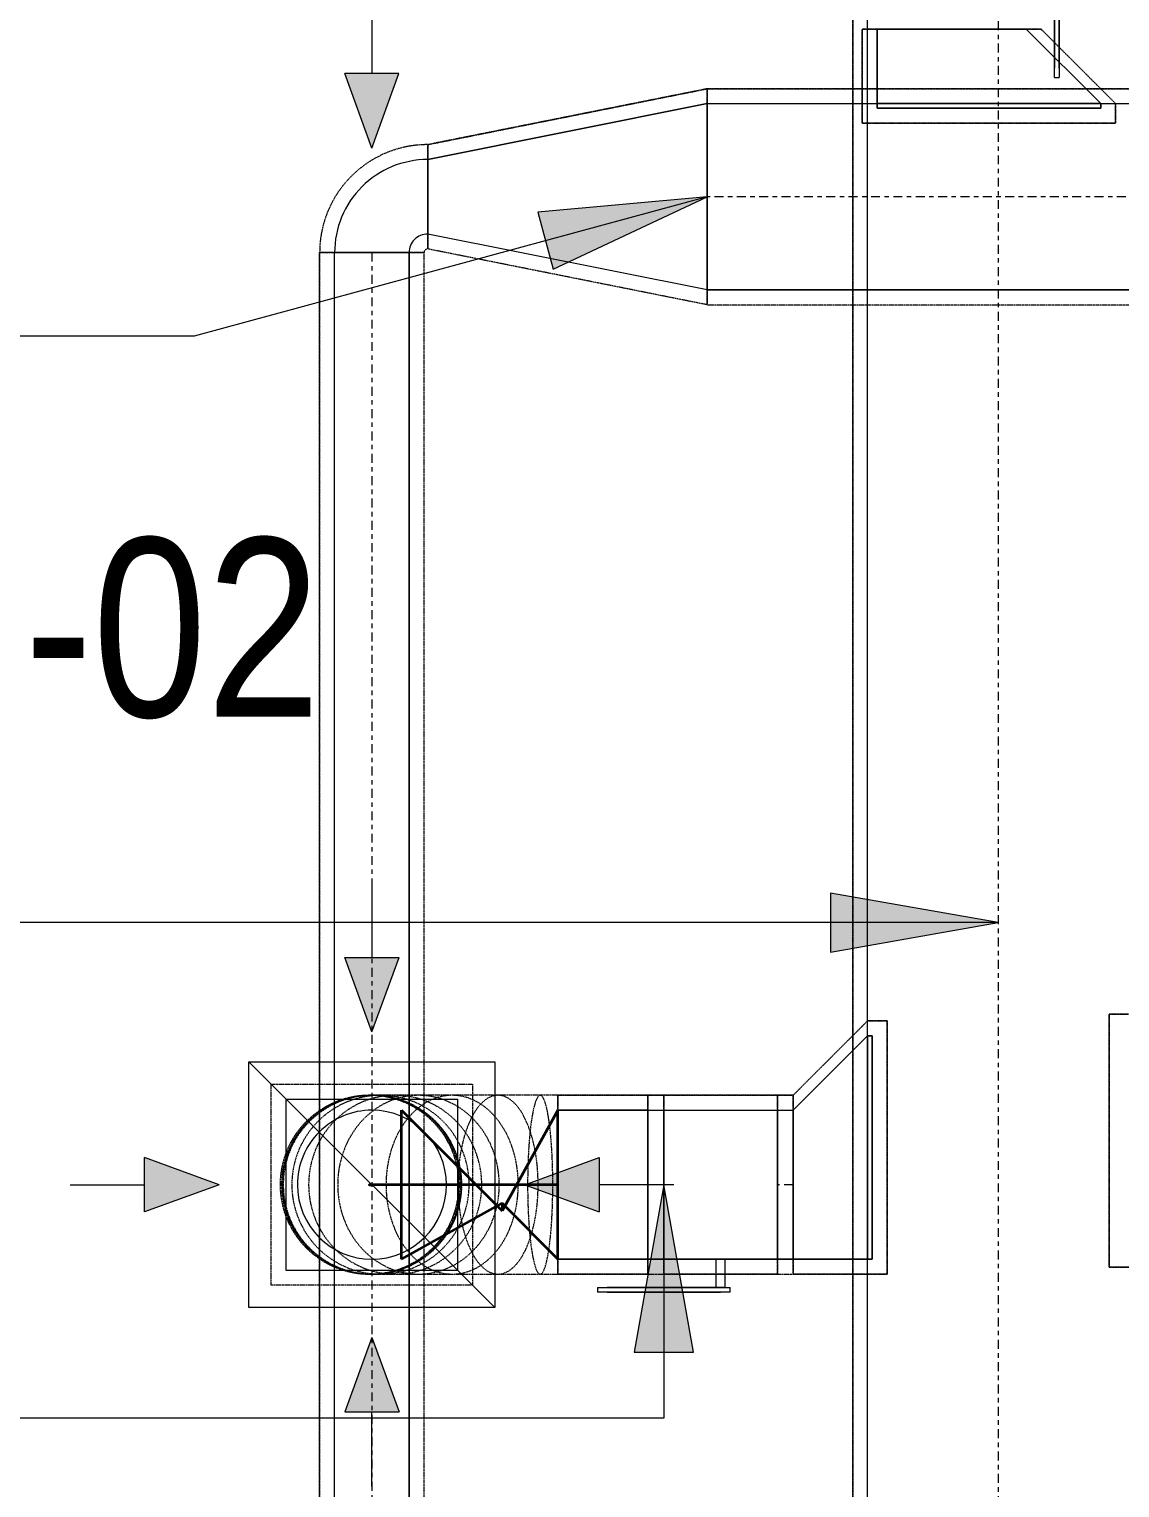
# Model space of a CAD drawing. Header units: inches. Extents: x -83664 to 20107, y -47222 to 19398.
# Drawn here: x -25757 to -24294, y -32641 to -30683 of the extents above; entities that cross this region are included whole.
import ezdxf

# ---------------------------------------------------------------- set-up
doc = ezdxf.new("R2010")
doc.units = ezdxf.units.IN
doc.header["$MEASUREMENT"] = 0
doc.linetypes.add('Center', pattern=[29.999999, 12, -6, 6, -6])
doc.linetypes.add('Hidden 0_50', pattern=[1.0584, 0.5292, -0.5292])
for name, color, linetype, lineweight in [('A-DETL-GENF', 7, 'Continuous', 9), ('G-ANNO-TEXT', 7, 'Continuous', 9), ('M-HVAC-CDFF', 7, 'Continuous', 9), ('M-HVAC-DUCT-CNTR', 7, 'Center', 9), ('M-HVAC-DUCT-IDEN', 7, 'Continuous', 18)]:
    doc.layers.add(name, color=color, linetype=linetype, lineweight=lineweight)
doc.layers.add('M-HVAC-DUCT', color=7, linetype='Continuous', lineweight=9, true_color=0xffe97f)
doc.layers.add('M-HVAC-DUCT-PATT', color=7, linetype='Continuous', lineweight=35, true_color=0x007f00)
doc.styles.add('Arial Narrow_21', font='ARIALN.TTF', dxfattribs={"height": 240})

# ---------------------------------------------------------------- blocks, each defined once
blk = doc.blocks.new('GCE-AT-Return Air Rectangular Diffuser - 230x230-7597546-FIRST FLOOR AC CONDITIONING LAYOUT - PART A')
at = {"layer": 'A-DETL-GENF', "true_color": 0xff00ff}
for points in [[(0, 205), (36.4, 305), (-36.4, 305)], [(-305, -36.4), (-205, 0), (-305, 36.4)], [(305, -36.4), (305, 36.4), (205, 0)], [(36.4, -305), (0, -205), (-36.4, -305)]]:
    blk.add_hatch(color=6, dxfattribs=at).paths.add_polyline_path(points)
at = {"layer": 'A-DETL-GENF', "color": 6, "true_color": 0xff00ff}
for p, q in [((0, 405), (0, 305)), ((0, 205), (-36.4, 305)), ((-36.4, 305), (36.4, 305)), ((0, 205), (36.4, 305)), ((-165, 165), (165, 165)), ((-165, -165), (-165, 165)), ((-165, 165), (165, -165)), ((165, 165), (165, -165)), ((-205, 0), (-305, 36.4)), ((-305, -36.4), (-305, 36.4)), ((205, 0), (305, 36.4)), ((305, 36.4), (305, -36.4)), ((405, 0), (305, 0)), ((-405, 0), (-305, 0)), ((-205, 0), (-305, -36.4)), ((205, 0), (305, -36.4)), ((165, -165), (-165, -165)), ((0, -205), (-36.4, -305)), ((0, -205), (36.4, -305)), ((-36.4, -305), (36.4, -305)), ((0, -405), (0, -305))]:
    blk.add_line(p, q, dxfattribs=at)
blk = doc.blocks.new('M_Rectangular Tap - Beveled - Standard-7399545-FIRST FLOOR AC CONDITIONING LAYOUT - PART A')
at = {"layer": 'M-HVAC-DUCT', "color": 6, "true_color": 0xff00ff}
for p, q in [((0, 200), (-6.096, 200)), ((-6.096, -100), (-6.096, 200)), ((-6.096, 200), (-6.096, -100)), ((-6.096, 200), (0, 200)), ((100, 100), (0, 200)), ((100, 100), (0, 200)), ((100, 100), (100, -100)), ((100, -100), (100, 100)), ((-6.096, -100), (100, -100)), ((100, -100), (-6.096, -100))]:
    blk.add_line(p, q, dxfattribs=at)
blk = doc.blocks.new('M_Rectangular to Round Transition - Angle - 45 Degree-7636242-FIRST FLOOR AC CONDITIONING LAYOUT - PART A')
at = {"layer": 'M-HVAC-DUCT', "color": 6, "true_color": 0xff00ff}
for p, q in [((0, 100), (120.7, 100)), ((120.7, 100), (0, 100)), ((0, 100), (0, -100)), ((0, -100), (0, 100)), ((120.7, 0), (120.7, 100)), ((120.7, 0), (120.7, 100)), ((120.7, -100), (120.7, 0)), ((120.7, -100), (120.7, 0)), ((0, -100), (120.7, -100)), ((120.7, -100), (0, -100))]:
    blk.add_line(p, q, dxfattribs=at)
blk = doc.blocks.new('M_Rectangular to Round Transition - Angle - 45 Degree-7626202-FIRST FLOOR AC CONDITIONING LAYOUT - PART A')
at = {"layer": 'M-HVAC-DUCT', "color": 6, "true_color": 0xff00ff}
for p, q in [((132975.6, 86453.8), (133205.6, 86453.8)), ((132975.6, 86223.8), (132975.6, 86453.8)), ((133205.6, 86453.8), (133205.6, 86223.8)), ((133205.6, 86223.8), (132975.6, 86223.8))]:
    blk.add_line(p, q, dxfattribs=at)
for start, end in [(90, 180), (0, 90), (180, 270), (270, 0)]:
    blk.add_arc((133090.6, 86338.8), 100, start, end, dxfattribs=at)
blk = doc.blocks.new('M_Rec Elbow - Radius - 0_75W-8295885-FIRST FLOOR AC CONDITIONING LAYOUT - PART A')
at = {"layer": 'M-HVAC-DUCT', "color": 30, "true_color": 0xff7f00}
for p, q in [((-50, 75), (50, 75)), ((50, 75), (-50, 75)), ((-75, 50), (-75, -50)), ((-75, -50), (-75, 50))]:
    blk.add_line(p, q, dxfattribs=at)
for radius in [25, 25, 125, 125]:
    blk.add_arc((-75, 75), radius, 270, 0, dxfattribs=at)
blk = doc.blocks.new('M_Rec Transition - Length - Standard-8295886-FIRST FLOOR AC CONDITIONING LAYOUT - PART A')
at = {"layer": 'M-HVAC-DUCT', "color": 30, "true_color": 0xff7f00}
for p, q in [((0, 125), (0, -125)), ((0, 125), (375, 50)), ((0, 125), (375, 50)), ((0, -125), (0, 125)), ((375, -50), (375, 50)), ((375, 50), (375, -50)), ((0, -125), (375, -50)), ((375, -50), (0, -125))]:
    blk.add_line(p, q, dxfattribs=at)
blk = doc.blocks.new('M_Rec Tap - Beveled - Standard-7691565-FIRST FLOOR AC CONDITIONING LAYOUT - PART A')
at = {"layer": 'M-HVAC-DUCT', "color": 30, "true_color": 0xff7f00}
for p, q in [((0, 200), (-6.096, 200)), ((-6.096, -100), (-6.096, 200)), ((-6.096, 200), (-6.096, -100)), ((-6.096, 200), (0, 200)), ((100, 100), (0, 200)), ((100, 100), (0, 200)), ((100, 100), (100, -100)), ((100, -100), (100, 100)), ((-6.096, -100), (100, -100)), ((100, -100), (-6.096, -100))]:
    blk.add_line(p, q, dxfattribs=at)
blk = doc.blocks.new('GCE-AT-Supply Air Rectangular Diffuser - 225x225-V55-FIRST FLOOR AC CONDITIONING LAYOUT - PART A')
at = {"layer": 'A-DETL-GENF', "true_color": 0xff7f00}
for points in [[(36.4, 312.5), (0, 412.5), (-36.4, 312.5)], [(-312.5, 36.4), (-412.5, 0), (-312.5, -36.4)], [(412.5, 0), (312.5, 36.4), (312.5, -36.4), (338.5, -26.9)], [(36.4, -312.5), (-36.4, -312.5), (0, -412.5)]]:
    blk.add_hatch(color=30, dxfattribs=at).paths.add_polyline_path(points)
at = {"layer": 'A-DETL-GENF', "color": 30, "true_color": 0xff7f00}
for p, q in [((0, 412.5), (-36.4, 312.5)), ((0, 412.5), (36.4, 312.5)), ((-36.4, 312.5), (36.4, 312.5)), ((0, 212.5), (0, 312.5)), ((-162.5, -162.5), (162.5, 162.5)), ((-162.5, 162.5), (162.5, -162.5)), ((-162.5, -162.5), (-162.5, 162.5)), ((-162.5, 162.5), (162.5, 162.5)), ((162.5, 162.5), (162.5, -162.5)), ((-412.5, 0), (-312.5, 36.4)), ((-312.5, -36.4), (-312.5, 36.4)), ((312.5, 36.4), (312.5, -36.4)), ((412.5, 0), (312.5, 36.4)), ((212.5, 0), (312.5, 0)), ((-412.5, 0), (-312.5, -36.4)), ((-212.5, 0), (-312.5, 0)), ((412.5, 0), (312.5, -36.4)), ((162.5, -162.5), (-162.5, -162.5)), ((0, -212.5), (0, -312.5)), ((36.4, -312.5), (-36.4, -312.5)), ((0, -412.5), (-36.4, -312.5)), ((0, -412.5), (36.4, -312.5))]:
    blk.add_line(p, q, dxfattribs=at)
blk = doc.blocks.new('TEMW-ME-DMP-Volume Control Damper - Standard-V112-FIRST FLOOR AC CONDITIONING LAYOUT - PART A')
at = {"layer": 'M-HVAC-DUCT', "color": 6, "true_color": 0xff00ff}
for p, q in [((-165.1, 138.1), (-165.1, 144.4)), ((-152.4, 144.4), (-165.1, 144.4)), ((-165.1, 138.1), (-152.4, 138.1)), ((0, 144.4), (-152.4, 144.4)), ((-152.4, 144.4), (0, 144.4)), ((0, 138.1), (-152.4, 138.1)), ((-152.4, 138.1), (0, 138.1)), ((-6.4, 100), (-6.4, 138.1)), ((6.3, 138.1), (-6.4, 138.1)), ((6.3, 138.1), (-6.4, 138.1)), ((12.7, 144.4), (0, 144.4)), ((0, 138.1), (12.7, 138.1)), ((6.3, 138.1), (6.3, 100)), ((12.7, 144.4), (12.7, 138.1)), ((-76.2, 100), (-76.2, -100)), ((-76.2, -100), (-76.2, 100)), ((76.2, 100), (-76.2, 100)), ((-76.2, 100), (76.2, 100)), ((-76.2, 100), (76.2, 100)), ((-6.4, 100), (6.3, 100)), ((-6.4, 100), (6.3, 100)), ((76.2, 100), (76.2, -100)), ((76.2, -100), (76.2, 100)), ((-76.2, -100), (76.2, -100)), ((-76.2, -100), (76.2, -100)), ((-76.2, -100), (76.2, -100))]:
    blk.add_line(p, q, dxfattribs=at)
blk = doc.blocks.new('TEMW-ME-DMP-Volume Control Damper - Standard-7544199-FIRST FLOOR AC CONDITIONING LAYOUT - PART A')
at = {"layer": 'M-HVAC-DUCT', "color": 30, "true_color": 0xff7f00}
for p, q in [((-165.1, 138.1), (-165.1, 144.4)), ((-152.4, 144.4), (-165.1, 144.4)), ((-165.1, 138.1), (-152.4, 138.1)), ((0, 144.4), (-152.4, 144.4)), ((-152.4, 144.4), (0, 144.4)), ((0, 138.1), (-152.4, 138.1)), ((-152.4, 138.1), (0, 138.1)), ((-6.3, 100), (-6.3, 138.1)), ((6.4, 138.1), (-6.3, 138.1)), ((6.4, 138.1), (-6.3, 138.1)), ((12.7, 144.4), (0, 144.4)), ((0, 138.1), (12.7, 138.1)), ((6.4, 138.1), (6.4, 100)), ((12.7, 144.4), (12.7, 138.1)), ((-76.2, 100), (-76.2, -100)), ((-76.2, -100), (-76.2, 100)), ((76.2, 100), (-76.2, 100)), ((-76.2, 100), (76.2, 100)), ((-76.2, 100), (76.2, 100)), ((-6.3, 100), (6.4, 100)), ((-6.3, 100), (6.4, 100)), ((76.2, 100), (76.2, -100)), ((76.2, -100), (76.2, 100)), ((-76.2, -100), (76.2, -100)), ((-76.2, -100), (76.2, -100)), ((-76.2, -100), (76.2, -100))]:
    blk.add_line(p, q, dxfattribs=at)
blk = doc.blocks.new('TEMW-SMBZ-HO-BM-HVAC-00002_rvt-1-FIRST FLOOR AC CONDITIONING LAYOUT - PART A')
at = {"layer": 'M-HVAC-DUCT', "color": 6, "linetype": 'Hidden 0_50', "true_color": 0xff00ff}
for p, q in [((126804.4, 67729.6), (126804.4, 65267.4)), ((126804.4, 65267.4), (126804.4, 67729.6)), ((127148.3, 66026.9), (127148.3, 66366.9)), ((127148.3, 66366.9), (127174.4, 66366.9)), ((127174.4, 66366.9), (127148.3, 66366.9)), ((127148.3, 66366.9), (127148.3, 66026.9)), ((126724.4, 66257.8), (126824.4, 66357.8)), ((126824.4, 66357.8), (126724.4, 66257.8)), ((126824.4, 66357.8), (126850.5, 66357.8)), ((126850.5, 66357.8), (126824.4, 66357.8)), ((126850.5, 66357.8), (126850.5, 66017.8)), ((126850.5, 66017.8), (126850.5, 66357.8)), ((126024.4, 66272.8), (126294.4, 66272.8)), ((126024.4, 66002.8), (126024.4, 66272.8)), ((126294.4, 66272.8), (126294.4, 66002.8)), ((126160.2, 66257.8), (126156.2, 66257.8)), ((126156.3, 66257.8), (126156.2, 66257.8)), ((126158.2, 66257.8), (126156.3, 66257.8)), ((126159.4, 66257.8), (126158.2, 66257.8)), ((126170.9, 66257.8), (126160.2, 66257.8)), ((126190.7, 66257.8), (126170.9, 66257.8)), ((126221.9, 66257.8), (126190.7, 66257.8)), ((126267, 66257.8), (126221.9, 66257.8)), ((126328.6, 66257.8), (126267, 66257.8)), ((126385.2, 66257.8), (126328.6, 66257.8)), ((126409, 66257.8), (126385.2, 66257.8)), ((126409, 66017.8), (126409, 66257.8)), ((126409, 66017.8), (126409, 66257.8)), ((126529.7, 66257.8), (126409, 66257.8)), ((126409, 66257.8), (126529.7, 66257.8)), ((126409, 66257.8), (126409, 66137.8)), ((126409, 66257.8), (126409, 66137.8)), ((126529.7, 66257.8), (126529.7, 66017.8)), ((126529.7, 66017.8), (126529.7, 66257.8)), ((126551, 66257.8), (126529.7, 66257.8)), ((126529.7, 66257.8), (126551, 66257.8)), ((126529.7, 66257.8), (126529.7, 66017.8)), ((126529.7, 66017.8), (126529.7, 66257.8)), ((126551, 66257.8), (126551, 66017.8)), ((126551, 66017.8), (126551, 66257.8)), ((126703.4, 66257.8), (126551, 66257.8)), ((126551, 66257.8), (126551, 66017.8)), ((126551, 66017.8), (126551, 66257.8)), ((126551, 66257.8), (126703.4, 66257.8)), ((126703.4, 66017.8), (126703.4, 66257.8)), ((126703.4, 66257.8), (126703.4, 66017.8)), ((126703.4, 66257.8), (126703.4, 66017.8)), ((126703.4, 66017.8), (126703.4, 66257.8)), ((126724.4, 66257.8), (126703.4, 66257.8)), ((126703.4, 66257.8), (126724.4, 66257.8)), ((126724.4, 66017.8), (126724.4, 66257.8)), ((126724.4, 66257.8), (126724.4, 66017.8)), ((126724.4, 66257.8), (126724.4, 66017.8)), ((126724.4, 66017.8), (126724.4, 66257.8)), ((126409, 66137.8), (126409, 66017.8)), ((126409, 66137.8), (126409, 66017.8)), ((126156.2, 66017.8), (126160.2, 66017.8)), ((126156.2, 66017.8), (126156.3, 66017.8)), ((126156.3, 66017.8), (126158.2, 66017.8)), ((126158.2, 66017.8), (126159.4, 66017.8)), ((126160.2, 66017.8), (126170.9, 66017.8)), ((126170.9, 66017.8), (126190.7, 66017.8)), ((126190.7, 66017.8), (126221.9, 66017.8)), ((126221.9, 66017.8), (126267, 66017.8)), ((126267, 66017.8), (126328.6, 66017.8)), ((126328.6, 66017.8), (126385.2, 66017.8)), ((126385.2, 66017.8), (126409, 66017.8)), ((126529.7, 66017.8), (126409, 66017.8)), ((126409, 66017.8), (126529.7, 66017.8)), ((126529.7, 66017.8), (126551, 66017.8)), ((126529.7, 66017.8), (126551, 66017.8)), ((126551, 66017.8), (126703.4, 66017.8)), ((126703.4, 66017.8), (126551, 66017.8)), ((126703.4, 66017.8), (126724.4, 66017.8)), ((126703.4, 66017.8), (126724.4, 66017.8)), ((126850.5, 66017.8), (126724.4, 66017.8)), ((126724.4, 66017.8), (126850.5, 66017.8)), ((127274.4, 66026.9), (127148.3, 66026.9)), ((127148.3, 66026.9), (127274.4, 66026.9)), ((126294.4, 66002.8), (126024.4, 66002.8))]:
    blk.add_line(p, q, dxfattribs=at)
at = {"layer": 'M-HVAC-DUCT', "color": 6, "true_color": 0xff00ff}
for p, q in [((126824.4, 65267.4), (126824.4, 67729.6)), ((126824.4, 65267.4), (126824.4, 67729.6)), ((126824.4, 66337.8), (126830.5, 66337.8)), ((126824.4, 66337.8), (126824.4, 66037.8)), ((126824.4, 66337.8), (126824.4, 66037.8)), ((126830.5, 66337.8), (126824.4, 66337.8)), ((126830.5, 66337.8), (126830.5, 66037.8)), ((126830.5, 66037.8), (126830.5, 66337.8)), ((126529.7, 66037.8), (126529.7, 66237.8)), ((126529.7, 66237.8), (126529.7, 66037.8)), ((126529.7, 66237.8), (126551, 66237.8)), ((126529.7, 66237.8), (126551, 66237.8)), ((126551, 66037.8), (126551, 66237.8)), ((126551, 66237.8), (126551, 66037.8)), ((126703.4, 66037.8), (126703.4, 66237.8)), ((126703.4, 66237.8), (126703.4, 66037.8)), ((126703.4, 66237.8), (126724.4, 66237.8)), ((126703.4, 66237.8), (126724.4, 66237.8)), ((126724.4, 66037.8), (126724.4, 66237.8)), ((126724.4, 66237.8), (126724.4, 66037.8)), ((126551, 66037.8), (126529.7, 66037.8)), ((126529.7, 66037.8), (126551, 66037.8)), ((126724.4, 66037.8), (126703.4, 66037.8)), ((126703.4, 66037.8), (126724.4, 66037.8)), ((126830.5, 66037.8), (126824.4, 66037.8)), ((126824.4, 66037.8), (126830.5, 66037.8))]:
    blk.add_line(p, q, dxfattribs=at)
at = {"layer": 'M-HVAC-DUCT', "color": 30, "linetype": 'Hidden 0_50', "true_color": 0xff7f00}
for p, q in [((126817.2, 67689), (127057.2, 67689)), ((126817.2, 67562.9), (126817.2, 67689)), ((126817.2, 67689), (126817.2, 67562.9)), ((127057.2, 67689), (126817.2, 67689)), ((127057.2, 67689), (127157.2, 67589)), ((127157.2, 67589), (127057.2, 67689)), ((126609.3, 67609), (126234.3, 67534)), ((126234.3, 67534), (126609.3, 67609)), ((126609.3, 67609), (126609.3, 67319)), ((126609.3, 67319), (126609.3, 67609)), ((131521, 67609), (126609.3, 67609)), ((126609.3, 67609), (131521, 67609)), ((126609.3, 67319), (126609.3, 67609)), ((126609.3, 67609), (126609.3, 67319)), ((127157.2, 67589), (127157.2, 67562.9)), ((127157.2, 67562.9), (127157.2, 67589)), ((127157.2, 67562.9), (126817.2, 67562.9)), ((126817.2, 67562.9), (127157.2, 67562.9)), ((126234.3, 67394), (126234.3, 67534)), ((126234.3, 67534), (126234.3, 67394)), ((126234.3, 67534), (126234.3, 67394)), ((126234.3, 67394), (126234.3, 67534)), ((126089.3, 67389), (126229.3, 67389)), ((126229.3, 67389), (126089.3, 67389)), ((126089.3, 67389), (126089.3, 65170.3)), ((126089.3, 65170.3), (126089.3, 67389)), ((126089.3, 67389), (126229.3, 67389)), ((126229.3, 67389), (126089.3, 67389)), ((126229.3, 65170.3), (126229.3, 67389)), ((126229.3, 65170.3), (126229.3, 67389)), ((126609.3, 67319), (126234.3, 67394)), ((126609.3, 67319), (126234.3, 67394)), ((126609.3, 67319), (131521, 67319)), ((126609.3, 67319), (131521, 67319))]:
    blk.add_line(p, q, dxfattribs=at)
at = {"layer": 'M-HVAC-DUCT', "color": 30, "true_color": 0xff7f00}
for p, q in [((126609.3, 67339), (126609.3, 67589)), ((126609.3, 67589), (126609.3, 67339)), ((126609.3, 67589), (131521, 67589)), ((126609.3, 67589), (131521, 67589)), ((126837.2, 67582.9), (126837.2, 67589)), ((127137.2, 67589), (126837.2, 67589)), ((127137.2, 67589), (126837.2, 67589)), ((126837.2, 67589), (126837.2, 67582.9)), ((127137.2, 67582.9), (126837.2, 67582.9)), ((126837.2, 67582.9), (127137.2, 67582.9)), ((127137.2, 67589), (127137.2, 67582.9)), ((127137.2, 67582.9), (127137.2, 67589)), ((126209.3, 67389), (126109.3, 67389)), ((126109.3, 67389), (126209.3, 67389)), ((126109.3, 65170.3), (126109.3, 67389)), ((126109.3, 65170.3), (126109.3, 67389)), ((126209.3, 67389), (126209.3, 65170.3)), ((126209.3, 65170.3), (126209.3, 67389)), ((131521, 67339), (126609.3, 67339)), ((126609.3, 67339), (131521, 67339))]:
    blk.add_line(p, q, dxfattribs=at)
at = {"layer": 'M-HVAC-DUCT', "color": 30, "linetype": 'Hidden 0_50', "true_color": 0xff7f00}
for radius in [145, 145, 5, 5]:
    blk.add_arc((126234.3, 67389), radius, 90, 180, dxfattribs=at)
at = {"layer": 'M-HVAC-DUCT', "color": 6, "linetype": 'Hidden 0_50', "true_color": 0xff00ff}
for start, end in [(90, 180), (0, 90), (180, 270), (270, 0)]:
    blk.add_arc((126159.4, 66137.8), 120, start, end, dxfattribs=at)
for start_param, end_param in [(0, 3.141593), (3.141593, 6.283185)]:
    blk.add_ellipse((126159.4, 66137.8), major_axis=(0, 120), ratio=0.999929, start_param=start_param, end_param=end_param, dxfattribs=at)
for points in [[(126156.2, 66257.8), (126145.7, 66257.8), (126124.8, 66255), (126095.5, 66242.9), (126070.4, 66223.6), (126051.1, 66198.5), (126039, 66169.2), (126034.8, 66137.8), (126039, 66106.4), (126051.1, 66077.1), (126070.4, 66051.9), (126095.5, 66032.7), (126124.8, 66020.5), (126145.7, 66017.8), (126156.2, 66017.8)], [(126156.3, 66257.8), (126145.8, 66257.8), (126124.9, 66255), (126095.6, 66242.9), (126070.5, 66223.6), (126051.2, 66198.5), (126039.1, 66169.2), (126034.9, 66137.8), (126039.1, 66106.4), (126051.2, 66077.1), (126070.5, 66051.9), (126095.6, 66032.7), (126124.9, 66020.5), (126145.8, 66017.8), (126156.3, 66017.8)], [(126158.2, 66257.8), (126147.7, 66257.8), (126126.8, 66255), (126097.5, 66242.9), (126072.4, 66223.6), (126053.1, 66198.5), (126041, 66169.2), (126036.8, 66137.8), (126041, 66106.4), (126053.1, 66077.1), (126072.4, 66051.9), (126097.5, 66032.7), (126126.8, 66020.5), (126147.7, 66017.8), (126158.2, 66017.8)], [(126160.2, 66257.8), (126149.8, 66257.8), (126128.9, 66255), (126099.7, 66242.9), (126074.6, 66223.6), (126055.3, 66198.5), (126043.2, 66169.2), (126039.1, 66137.8), (126043.2, 66106.4), (126055.3, 66077.1), (126074.6, 66051.9), (126099.7, 66032.7), (126128.9, 66020.5), (126149.8, 66017.8), (126160.2, 66017.8)], [(126170.9, 66257.8), (126160.5, 66257.8), (126139.8, 66255), (126110.8, 66242.9), (126085.9, 66223.6), (126066.8, 66198.5), (126054.7, 66169.2), (126050.6, 66137.8), (126054.7, 66106.4), (126066.8, 66077.1), (126085.9, 66051.9), (126110.8, 66032.7), (126139.8, 66020.5), (126160.5, 66017.8), (126170.9, 66017.8)], [(126190.7, 66257.8), (126180.5, 66257.8), (126160.2, 66255), (126131.9, 66242.9), (126107.6, 66223.6), (126088.9, 66198.5), (126077.2, 66169.2), (126073.2, 66137.8), (126077.2, 66106.4), (126088.9, 66077.1), (126107.6, 66051.9), (126131.9, 66032.7), (126160.2, 66020.5), (126180.5, 66017.8), (126190.7, 66017.8)], [(126221.9, 66257.8), (126212.4, 66257.8), (126193.5, 66255), (126167.1, 66242.9), (126144.3, 66223.6), (126126.9, 66198.5), (126116, 66169.2), (126112.2, 66137.8), (126116, 66106.4), (126126.9, 66077.1), (126144.3, 66051.9), (126167.1, 66032.7), (126193.5, 66020.5), (126212.4, 66017.8), (126221.9, 66017.8)], [(126156.2, 66017.8), (126166.7, 66017.8), (126187.6, 66020.5), (126216.9, 66032.7), (126242, 66051.9), (126261.3, 66077.1), (126273.4, 66106.4), (126277.6, 66137.8), (126273.4, 66169.2), (126261.3, 66198.5), (126242, 66223.6), (126216.9, 66242.9), (126187.6, 66255), (126166.7, 66257.8), (126156.2, 66257.8)], [(126156.3, 66017.8), (126166.8, 66017.8), (126187.7, 66020.5), (126217, 66032.7), (126242.1, 66051.9), (126261.4, 66077.1), (126273.6, 66106.4), (126277.7, 66137.8), (126273.6, 66169.2), (126261.4, 66198.5), (126242.1, 66223.6), (126217, 66242.9), (126187.7, 66255), (126166.8, 66257.8), (126156.3, 66257.8)], [(126158.2, 66017.8), (126168.7, 66017.8), (126189.6, 66020.5), (126218.9, 66032.7), (126244, 66051.9), (126263.3, 66077.1), (126275.4, 66106.4), (126279.6, 66137.8), (126275.4, 66169.2), (126263.3, 66198.5), (126244, 66223.6), (126218.9, 66242.9), (126189.6, 66255), (126168.7, 66257.8), (126158.2, 66257.8)], [(126160.2, 66017.8), (126170.7, 66017.8), (126191.6, 66020.5), (126220.8, 66032.7), (126245.9, 66051.9), (126265.2, 66077.1), (126277.3, 66106.4), (126281.4, 66137.8), (126277.3, 66169.2), (126265.2, 66198.5), (126245.9, 66223.6), (126220.8, 66242.9), (126191.6, 66255), (126170.7, 66257.8), (126160.2, 66257.8)], [(126170.9, 66017.8), (126181.3, 66017.8), (126202.1, 66020.5), (126231.1, 66032.7), (126256, 66051.9), (126275.1, 66077.1), (126287.1, 66106.4), (126291.2, 66137.8), (126287.1, 66169.2), (126275.1, 66198.5), (126256, 66223.6), (126231.1, 66242.9), (126202.1, 66255), (126181.3, 66257.8), (126170.9, 66257.8)], [(126267, 66257.8), (126259.3, 66257.8), (126243.8, 66255), (126222.2, 66242.9), (126203.6, 66223.6), (126189.3, 66198.5), (126180.4, 66169.2), (126177.3, 66137.8), (126180.4, 66106.4), (126189.3, 66077.1), (126203.6, 66051.9), (126222.2, 66032.7), (126243.8, 66020.5), (126259.3, 66017.8), (126267, 66017.8)], [(126190.7, 66017.8), (126200.8, 66017.8), (126221.1, 66020.5), (126249.4, 66032.7), (126273.7, 66051.9), (126292.4, 66077.1), (126304.1, 66106.4), (126308.1, 66137.8), (126304.1, 66169.2), (126292.4, 66198.5), (126273.7, 66223.6), (126249.4, 66242.9), (126221.1, 66255), (126200.8, 66257.8), (126190.7, 66257.8)], [(126221.9, 66017.8), (126231.4, 66017.8), (126250.3, 66020.5), (126276.7, 66032.7), (126299.4, 66051.9), (126316.8, 66077.1), (126327.8, 66106.4), (126331.5, 66137.8), (126327.8, 66169.2), (126316.8, 66198.5), (126299.4, 66223.6), (126276.7, 66242.9), (126250.3, 66255), (126231.4, 66257.8), (126221.9, 66257.8)], [(126267, 66017.8), (126274.8, 66017.8), (126290.3, 66020.5), (126311.9, 66032.7), (126330.5, 66051.9), (126344.8, 66077.1), (126353.7, 66106.4), (126356.8, 66137.8), (126353.7, 66169.2), (126344.8, 66198.5), (126330.5, 66223.6), (126311.9, 66242.9), (126290.3, 66255), (126274.8, 66257.8), (126267, 66257.8)], [(126328.6, 66257.8), (126323.9, 66257.8), (126314.5, 66255), (126301.4, 66242.9), (126290.1, 66223.6), (126281.5, 66198.5), (126276, 66169.2), (126274.2, 66137.8), (126276, 66106.4), (126281.5, 66077.1), (126290.1, 66051.9), (126301.4, 66032.7), (126314.5, 66020.5), (126323.9, 66017.8), (126328.6, 66017.8)], [(126328.6, 66017.8), (126333.3, 66017.8), (126342.7, 66020.5), (126355.8, 66032.7), (126367.1, 66051.9), (126375.7, 66077.1), (126381.2, 66106.4), (126383, 66137.8), (126381.2, 66169.2), (126375.7, 66198.5), (126367.1, 66223.6), (126355.8, 66242.9), (126342.7, 66255), (126333.3, 66257.8), (126328.6, 66257.8)], [(126385.2, 66257.8), (126383.7, 66257.8), (126380.8, 66255), (126376.7, 66242.9), (126373.1, 66223.6), (126370.4, 66198.5), (126368.7, 66169.2), (126368.1, 66137.8), (126368.7, 66106.4), (126370.4, 66077.1), (126373.1, 66051.9), (126376.7, 66032.7), (126380.8, 66020.5), (126383.7, 66017.8), (126385.2, 66017.8)], [(126385.2, 66017.8), (126386.7, 66017.8), (126389.6, 66020.5), (126393.7, 66032.7), (126397.3, 66051.9), (126400, 66077.1), (126401.7, 66106.4), (126402.3, 66137.8), (126401.7, 66169.2), (126400, 66198.5), (126397.3, 66223.6), (126393.7, 66242.9), (126389.6, 66255), (126386.7, 66257.8), (126385.2, 66257.8)]]:
    blk.add_open_spline(points, degree=3, dxfattribs=at)
at = {"layer": 'M-HVAC-DUCT-CNTR', "color": 6, "true_color": 0xff00ff}
for p, q in [((126999.4, 67729.6), (126999.4, 65267.4)), ((126551, 66137.8), (126529.7, 66137.8)), ((126724.4, 66137.8), (126703.4, 66137.8))]:
    blk.add_line(p, q, dxfattribs=at)
at = {"layer": 'M-HVAC-DUCT-CNTR', "color": 30, "true_color": 0xff7f00}
for p, q in [((131521, 67464), (126609.3, 67464)), ((126159.3, 67389), (126159.3, 65170.3))]:
    blk.add_line(p, q, dxfattribs=at)
at = {"layer": 'M-HVAC-DUCT-CNTR', "color": 6, "linetype": 'Continuous', "lineweight": 35, "true_color": 0xff00ff}
blk.add_open_spline([(126409, 66137.8), (126107, 66137.8), (126159.4, 66137.8), (126159.4, 66137.8)], degree=3, dxfattribs=at)
at = {"layer": 'M-HVAC-DUCT-PATT', "color": 6, "true_color": 0xff00ff}
for p, q in [((126198.9, 66037.8), (126198.9, 66237.8)), ((126198.9, 66237.8), (126334, 66102.8)), ((126409, 66237.8), (126334, 66102.8)), ((126409, 66037.8), (126409, 66237.8)), ((126409, 66037.8), (126409, 66237.8)), ((126198.9, 66037.8), (126334, 66112.8)), ((126409, 66037.8), (126334, 66112.8)), ((126334, 66112.8), (126334, 66102.8))]:
    blk.add_line(p, q, dxfattribs=at)
at = {"layer": 'M-HVAC-CDFF', "color": 6, "linetype": 'Hidden 0_50', "lineweight": 9, "true_color": 0xff00ff}
for name, p in [('GCE-AT-Supply Air Rectangular Diffuser - 225x225-V55-FIRST FLOOR AC CONDITIONING LAYOUT - PART A', (126159.3, 67941.8)), ('GCE-AT-Return Air Rectangular Diffuser - 230x230-7597546-FIRST FLOOR AC CONDITIONING LAYOUT - PART A', (126159.4, 66137.8))]:
    blk.add_blockref(name, p, dxfattribs=at)
at = {"layer": 'M-HVAC-DUCT', "color": 6, "linetype": 'Hidden 0_50', "lineweight": 9, "true_color": 0xff00ff, "extrusion": (0, 0, -1)}
for name, p, rotation in [('TEMW-ME-DMP-Volume Control Damper - Standard-7544199-FIRST FLOOR AC CONDITIONING LAYOUT - PART A', (-126937.2, 67789), 90), ('M_Rec Tap - Beveled - Standard-7691565-FIRST FLOOR AC CONDITIONING LAYOUT - PART A', (-126937.2, 67589), 90), ('TEMW-ME-DMP-Volume Control Damper - Standard-V112-FIRST FLOOR AC CONDITIONING LAYOUT - PART A', (-126627.2, 66137.8), 180)]:
    blk.add_blockref(name, p, dxfattribs=dict(at, rotation=rotation))
at = {"layer": 'M-HVAC-DUCT', "color": 6, "linetype": 'Hidden 0_50', "lineweight": 9, "true_color": 0xff00ff, "rotation": 180}
for name, p in [('M_Rec Transition - Length - Standard-8295886-FIRST FLOOR AC CONDITIONING LAYOUT - PART A', (126609.3, 67464)), ('M_Rec Elbow - Radius - 0_75W-8295885-FIRST FLOOR AC CONDITIONING LAYOUT - PART A', (126159.3, 67464)), ('M_Rectangular to Round Transition - Angle - 45 Degree-7626202-FIRST FLOOR AC CONDITIONING LAYOUT - PART A', (259250, 152476.6)), ('M_Rectangular to Round Transition - Angle - 45 Degree-7636242-FIRST FLOOR AC CONDITIONING LAYOUT - PART A', (126529.7, 66137.8))]:
    blk.add_blockref(name, p, dxfattribs=at)
at = {"layer": 'M-HVAC-DUCT', "color": 6, "linetype": 'Hidden 0_50', "lineweight": 9, "true_color": 0xff00ff, "extrusion": (0, 0, -1)}
blk.add_blockref('M_Rectangular Tap - Beveled - Standard-7399545-FIRST FLOOR AC CONDITIONING LAYOUT - PART A', (-126824.4, 66137.8), dxfattribs=at)
blk = doc.blocks.new('TEMW-SMBZ-HO-BM-HVAC-00002_rvt-2-FIRST FLOOR AC CONDITIONING LAYOUT - PART A')
at = {"layer": 'M-HVAC-DUCT', "color": 6, "linetype": 'Hidden 0_50', "true_color": 0xff00ff}
for p, q in [((126804.4, 67729.6), (126804.4, 65267.4)), ((126804.4, 65267.4), (126804.4, 67729.6)), ((127148.3, 66026.9), (127148.3, 66366.9)), ((127148.3, 66366.9), (127174.4, 66366.9)), ((127174.4, 66366.9), (127148.3, 66366.9)), ((127148.3, 66366.9), (127148.3, 66026.9)), ((126724.4, 66257.8), (126824.4, 66357.8)), ((126824.4, 66357.8), (126724.4, 66257.8)), ((126824.4, 66357.8), (126850.5, 66357.8)), ((126850.5, 66357.8), (126824.4, 66357.8)), ((126850.5, 66357.8), (126850.5, 66017.8)), ((126850.5, 66017.8), (126850.5, 66357.8)), ((126024.4, 66272.8), (126294.4, 66272.8)), ((126024.4, 66002.8), (126024.4, 66272.8)), ((126294.4, 66272.8), (126294.4, 66002.8)), ((126160.2, 66257.8), (126156.2, 66257.8)), ((126156.3, 66257.8), (126156.2, 66257.8)), ((126158.2, 66257.8), (126156.3, 66257.8)), ((126159.4, 66257.8), (126158.2, 66257.8)), ((126170.9, 66257.8), (126160.2, 66257.8)), ((126190.7, 66257.8), (126170.9, 66257.8)), ((126221.9, 66257.8), (126190.7, 66257.8)), ((126267, 66257.8), (126221.9, 66257.8)), ((126328.6, 66257.8), (126267, 66257.8)), ((126385.2, 66257.8), (126328.6, 66257.8)), ((126409, 66257.8), (126385.2, 66257.8)), ((126409, 66017.8), (126409, 66257.8)), ((126409, 66017.8), (126409, 66257.8)), ((126529.7, 66257.8), (126409, 66257.8)), ((126409, 66257.8), (126529.7, 66257.8)), ((126409, 66257.8), (126409, 66137.8)), ((126409, 66257.8), (126409, 66137.8)), ((126529.7, 66257.8), (126529.7, 66017.8)), ((126529.7, 66017.8), (126529.7, 66257.8)), ((126551, 66257.8), (126529.7, 66257.8)), ((126529.7, 66257.8), (126551, 66257.8)), ((126529.7, 66257.8), (126529.7, 66017.8)), ((126529.7, 66017.8), (126529.7, 66257.8)), ((126551, 66257.8), (126551, 66017.8)), ((126551, 66017.8), (126551, 66257.8)), ((126703.4, 66257.8), (126551, 66257.8)), ((126551, 66257.8), (126551, 66017.8)), ((126551, 66017.8), (126551, 66257.8)), ((126551, 66257.8), (126703.4, 66257.8)), ((126703.4, 66017.8), (126703.4, 66257.8)), ((126703.4, 66257.8), (126703.4, 66017.8)), ((126703.4, 66257.8), (126703.4, 66017.8)), ((126703.4, 66017.8), (126703.4, 66257.8)), ((126724.4, 66257.8), (126703.4, 66257.8)), ((126703.4, 66257.8), (126724.4, 66257.8)), ((126724.4, 66017.8), (126724.4, 66257.8)), ((126724.4, 66257.8), (126724.4, 66017.8)), ((126724.4, 66257.8), (126724.4, 66017.8)), ((126724.4, 66017.8), (126724.4, 66257.8)), ((126409, 66137.8), (126409, 66017.8)), ((126409, 66137.8), (126409, 66017.8)), ((126156.2, 66017.8), (126160.2, 66017.8)), ((126156.2, 66017.8), (126156.3, 66017.8)), ((126156.3, 66017.8), (126158.2, 66017.8)), ((126158.2, 66017.8), (126159.4, 66017.8)), ((126160.2, 66017.8), (126170.9, 66017.8)), ((126170.9, 66017.8), (126190.7, 66017.8)), ((126190.7, 66017.8), (126221.9, 66017.8)), ((126221.9, 66017.8), (126267, 66017.8)), ((126267, 66017.8), (126328.6, 66017.8)), ((126328.6, 66017.8), (126385.2, 66017.8)), ((126385.2, 66017.8), (126409, 66017.8)), ((126529.7, 66017.8), (126409, 66017.8)), ((126409, 66017.8), (126529.7, 66017.8)), ((126529.7, 66017.8), (126551, 66017.8)), ((126529.7, 66017.8), (126551, 66017.8)), ((126551, 66017.8), (126703.4, 66017.8)), ((126703.4, 66017.8), (126551, 66017.8)), ((126703.4, 66017.8), (126724.4, 66017.8)), ((126703.4, 66017.8), (126724.4, 66017.8)), ((126850.5, 66017.8), (126724.4, 66017.8)), ((126724.4, 66017.8), (126850.5, 66017.8)), ((127274.4, 66026.9), (127148.3, 66026.9)), ((127148.3, 66026.9), (127274.4, 66026.9)), ((126294.4, 66002.8), (126024.4, 66002.8))]:
    blk.add_line(p, q, dxfattribs=at)
at = {"layer": 'M-HVAC-DUCT', "color": 6, "true_color": 0xff00ff}
for p, q in [((126824.4, 65267.4), (126824.4, 67729.6)), ((126824.4, 65267.4), (126824.4, 67729.6)), ((126824.4, 66337.8), (126830.5, 66337.8)), ((126824.4, 66337.8), (126824.4, 66037.8)), ((126824.4, 66337.8), (126824.4, 66037.8)), ((126830.5, 66337.8), (126824.4, 66337.8)), ((126830.5, 66337.8), (126830.5, 66037.8)), ((126830.5, 66037.8), (126830.5, 66337.8)), ((126529.7, 66037.8), (126529.7, 66237.8)), ((126529.7, 66237.8), (126529.7, 66037.8)), ((126529.7, 66237.8), (126551, 66237.8)), ((126529.7, 66237.8), (126551, 66237.8)), ((126551, 66037.8), (126551, 66237.8)), ((126551, 66237.8), (126551, 66037.8)), ((126703.4, 66037.8), (126703.4, 66237.8)), ((126703.4, 66237.8), (126703.4, 66037.8)), ((126703.4, 66237.8), (126724.4, 66237.8)), ((126703.4, 66237.8), (126724.4, 66237.8)), ((126724.4, 66037.8), (126724.4, 66237.8)), ((126724.4, 66237.8), (126724.4, 66037.8)), ((126551, 66037.8), (126529.7, 66037.8)), ((126529.7, 66037.8), (126551, 66037.8)), ((126724.4, 66037.8), (126703.4, 66037.8)), ((126703.4, 66037.8), (126724.4, 66037.8)), ((126830.5, 66037.8), (126824.4, 66037.8)), ((126824.4, 66037.8), (126830.5, 66037.8))]:
    blk.add_line(p, q, dxfattribs=at)
at = {"layer": 'M-HVAC-DUCT', "color": 30, "linetype": 'Hidden 0_50', "true_color": 0xff7f00}
for p, q in [((126817.2, 67689), (127057.2, 67689)), ((126817.2, 67562.9), (126817.2, 67689)), ((126817.2, 67689), (126817.2, 67562.9)), ((127057.2, 67689), (126817.2, 67689)), ((127057.2, 67689), (127157.2, 67589)), ((127157.2, 67589), (127057.2, 67689)), ((126609.3, 67609), (126234.3, 67534)), ((126234.3, 67534), (126609.3, 67609)), ((126609.3, 67609), (126609.3, 67319)), ((126609.3, 67319), (126609.3, 67609)), ((131521, 67609), (126609.3, 67609)), ((126609.3, 67609), (131521, 67609)), ((126609.3, 67319), (126609.3, 67609)), ((126609.3, 67609), (126609.3, 67319)), ((127157.2, 67589), (127157.2, 67562.9)), ((127157.2, 67562.9), (127157.2, 67589)), ((127157.2, 67562.9), (126817.2, 67562.9)), ((126817.2, 67562.9), (127157.2, 67562.9)), ((126234.3, 67394), (126234.3, 67534)), ((126234.3, 67534), (126234.3, 67394)), ((126234.3, 67534), (126234.3, 67394)), ((126234.3, 67394), (126234.3, 67534)), ((126089.3, 67389), (126229.3, 67389)), ((126229.3, 67389), (126089.3, 67389)), ((126089.3, 67389), (126089.3, 65170.3)), ((126089.3, 65170.3), (126089.3, 67389)), ((126089.3, 67389), (126229.3, 67389)), ((126229.3, 67389), (126089.3, 67389)), ((126229.3, 65170.3), (126229.3, 67389)), ((126229.3, 65170.3), (126229.3, 67389)), ((126609.3, 67319), (126234.3, 67394)), ((126609.3, 67319), (126234.3, 67394)), ((126609.3, 67319), (131521, 67319)), ((126609.3, 67319), (131521, 67319))]:
    blk.add_line(p, q, dxfattribs=at)
at = {"layer": 'M-HVAC-DUCT', "color": 30, "true_color": 0xff7f00}
for p, q in [((126609.3, 67339), (126609.3, 67589)), ((126609.3, 67589), (126609.3, 67339)), ((126609.3, 67589), (131521, 67589)), ((126609.3, 67589), (131521, 67589)), ((126837.2, 67582.9), (126837.2, 67589)), ((127137.2, 67589), (126837.2, 67589)), ((127137.2, 67589), (126837.2, 67589)), ((126837.2, 67589), (126837.2, 67582.9)), ((127137.2, 67582.9), (126837.2, 67582.9)), ((126837.2, 67582.9), (127137.2, 67582.9)), ((127137.2, 67589), (127137.2, 67582.9)), ((127137.2, 67582.9), (127137.2, 67589)), ((126209.3, 67389), (126109.3, 67389)), ((126109.3, 67389), (126209.3, 67389)), ((126109.3, 65170.3), (126109.3, 67389)), ((126109.3, 65170.3), (126109.3, 67389)), ((126209.3, 67389), (126209.3, 65170.3)), ((126209.3, 65170.3), (126209.3, 67389)), ((131521, 67339), (126609.3, 67339)), ((126609.3, 67339), (131521, 67339))]:
    blk.add_line(p, q, dxfattribs=at)
at = {"layer": 'M-HVAC-DUCT', "color": 30, "linetype": 'Hidden 0_50', "true_color": 0xff7f00}
for radius in [145, 145, 5, 5]:
    blk.add_arc((126234.3, 67389), radius, 90, 180, dxfattribs=at)
at = {"layer": 'M-HVAC-DUCT', "color": 6, "linetype": 'Hidden 0_50', "true_color": 0xff00ff}
for start, end in [(90, 180), (0, 90), (180, 270), (270, 0)]:
    blk.add_arc((126159.4, 66137.8), 120, start, end, dxfattribs=at)
for start_param, end_param in [(0, 3.141593), (3.141593, 6.283185)]:
    blk.add_ellipse((126159.4, 66137.8), major_axis=(0, 120), ratio=0.999929, start_param=start_param, end_param=end_param, dxfattribs=at)
for points in [[(126156.2, 66257.8), (126145.7, 66257.8), (126124.8, 66255), (126095.5, 66242.9), (126070.4, 66223.6), (126051.1, 66198.5), (126039, 66169.2), (126034.8, 66137.8), (126039, 66106.4), (126051.1, 66077.1), (126070.4, 66051.9), (126095.5, 66032.7), (126124.8, 66020.5), (126145.7, 66017.8), (126156.2, 66017.8)], [(126156.3, 66257.8), (126145.8, 66257.8), (126124.9, 66255), (126095.6, 66242.9), (126070.5, 66223.6), (126051.2, 66198.5), (126039.1, 66169.2), (126034.9, 66137.8), (126039.1, 66106.4), (126051.2, 66077.1), (126070.5, 66051.9), (126095.6, 66032.7), (126124.9, 66020.5), (126145.8, 66017.8), (126156.3, 66017.8)], [(126158.2, 66257.8), (126147.7, 66257.8), (126126.8, 66255), (126097.5, 66242.9), (126072.4, 66223.6), (126053.1, 66198.5), (126041, 66169.2), (126036.8, 66137.8), (126041, 66106.4), (126053.1, 66077.1), (126072.4, 66051.9), (126097.5, 66032.7), (126126.8, 66020.5), (126147.7, 66017.8), (126158.2, 66017.8)], [(126160.2, 66257.8), (126149.8, 66257.8), (126128.9, 66255), (126099.7, 66242.9), (126074.6, 66223.6), (126055.3, 66198.5), (126043.2, 66169.2), (126039.1, 66137.8), (126043.2, 66106.4), (126055.3, 66077.1), (126074.6, 66051.9), (126099.7, 66032.7), (126128.9, 66020.5), (126149.8, 66017.8), (126160.2, 66017.8)], [(126170.9, 66257.8), (126160.5, 66257.8), (126139.8, 66255), (126110.8, 66242.9), (126085.9, 66223.6), (126066.8, 66198.5), (126054.7, 66169.2), (126050.6, 66137.8), (126054.7, 66106.4), (126066.8, 66077.1), (126085.9, 66051.9), (126110.8, 66032.7), (126139.8, 66020.5), (126160.5, 66017.8), (126170.9, 66017.8)], [(126190.7, 66257.8), (126180.5, 66257.8), (126160.2, 66255), (126131.9, 66242.9), (126107.6, 66223.6), (126088.9, 66198.5), (126077.2, 66169.2), (126073.2, 66137.8), (126077.2, 66106.4), (126088.9, 66077.1), (126107.6, 66051.9), (126131.9, 66032.7), (126160.2, 66020.5), (126180.5, 66017.8), (126190.7, 66017.8)], [(126221.9, 66257.8), (126212.4, 66257.8), (126193.5, 66255), (126167.1, 66242.9), (126144.3, 66223.6), (126126.9, 66198.5), (126116, 66169.2), (126112.2, 66137.8), (126116, 66106.4), (126126.9, 66077.1), (126144.3, 66051.9), (126167.1, 66032.7), (126193.5, 66020.5), (126212.4, 66017.8), (126221.9, 66017.8)], [(126156.2, 66017.8), (126166.7, 66017.8), (126187.6, 66020.5), (126216.9, 66032.7), (126242, 66051.9), (126261.3, 66077.1), (126273.4, 66106.4), (126277.6, 66137.8), (126273.4, 66169.2), (126261.3, 66198.5), (126242, 66223.6), (126216.9, 66242.9), (126187.6, 66255), (126166.7, 66257.8), (126156.2, 66257.8)], [(126156.3, 66017.8), (126166.8, 66017.8), (126187.7, 66020.5), (126217, 66032.7), (126242.1, 66051.9), (126261.4, 66077.1), (126273.6, 66106.4), (126277.7, 66137.8), (126273.6, 66169.2), (126261.4, 66198.5), (126242.1, 66223.6), (126217, 66242.9), (126187.7, 66255), (126166.8, 66257.8), (126156.3, 66257.8)], [(126158.2, 66017.8), (126168.7, 66017.8), (126189.6, 66020.5), (126218.9, 66032.7), (126244, 66051.9), (126263.3, 66077.1), (126275.4, 66106.4), (126279.6, 66137.8), (126275.4, 66169.2), (126263.3, 66198.5), (126244, 66223.6), (126218.9, 66242.9), (126189.6, 66255), (126168.7, 66257.8), (126158.2, 66257.8)], [(126160.2, 66017.8), (126170.7, 66017.8), (126191.6, 66020.5), (126220.8, 66032.7), (126245.9, 66051.9), (126265.2, 66077.1), (126277.3, 66106.4), (126281.4, 66137.8), (126277.3, 66169.2), (126265.2, 66198.5), (126245.9, 66223.6), (126220.8, 66242.9), (126191.6, 66255), (126170.7, 66257.8), (126160.2, 66257.8)], [(126170.9, 66017.8), (126181.3, 66017.8), (126202.1, 66020.5), (126231.1, 66032.7), (126256, 66051.9), (126275.1, 66077.1), (126287.1, 66106.4), (126291.2, 66137.8), (126287.1, 66169.2), (126275.1, 66198.5), (126256, 66223.6), (126231.1, 66242.9), (126202.1, 66255), (126181.3, 66257.8), (126170.9, 66257.8)], [(126267, 66257.8), (126259.3, 66257.8), (126243.8, 66255), (126222.2, 66242.9), (126203.6, 66223.6), (126189.3, 66198.5), (126180.4, 66169.2), (126177.3, 66137.8), (126180.4, 66106.4), (126189.3, 66077.1), (126203.6, 66051.9), (126222.2, 66032.7), (126243.8, 66020.5), (126259.3, 66017.8), (126267, 66017.8)], [(126190.7, 66017.8), (126200.8, 66017.8), (126221.1, 66020.5), (126249.4, 66032.7), (126273.7, 66051.9), (126292.4, 66077.1), (126304.1, 66106.4), (126308.1, 66137.8), (126304.1, 66169.2), (126292.4, 66198.5), (126273.7, 66223.6), (126249.4, 66242.9), (126221.1, 66255), (126200.8, 66257.8), (126190.7, 66257.8)], [(126221.9, 66017.8), (126231.4, 66017.8), (126250.3, 66020.5), (126276.7, 66032.7), (126299.4, 66051.9), (126316.8, 66077.1), (126327.8, 66106.4), (126331.5, 66137.8), (126327.8, 66169.2), (126316.8, 66198.5), (126299.4, 66223.6), (126276.7, 66242.9), (126250.3, 66255), (126231.4, 66257.8), (126221.9, 66257.8)], [(126267, 66017.8), (126274.8, 66017.8), (126290.3, 66020.5), (126311.9, 66032.7), (126330.5, 66051.9), (126344.8, 66077.1), (126353.7, 66106.4), (126356.8, 66137.8), (126353.7, 66169.2), (126344.8, 66198.5), (126330.5, 66223.6), (126311.9, 66242.9), (126290.3, 66255), (126274.8, 66257.8), (126267, 66257.8)], [(126328.6, 66257.8), (126323.9, 66257.8), (126314.5, 66255), (126301.4, 66242.9), (126290.1, 66223.6), (126281.5, 66198.5), (126276, 66169.2), (126274.2, 66137.8), (126276, 66106.4), (126281.5, 66077.1), (126290.1, 66051.9), (126301.4, 66032.7), (126314.5, 66020.5), (126323.9, 66017.8), (126328.6, 66017.8)], [(126328.6, 66017.8), (126333.3, 66017.8), (126342.7, 66020.5), (126355.8, 66032.7), (126367.1, 66051.9), (126375.7, 66077.1), (126381.2, 66106.4), (126383, 66137.8), (126381.2, 66169.2), (126375.7, 66198.5), (126367.1, 66223.6), (126355.8, 66242.9), (126342.7, 66255), (126333.3, 66257.8), (126328.6, 66257.8)], [(126385.2, 66257.8), (126383.7, 66257.8), (126380.8, 66255), (126376.7, 66242.9), (126373.1, 66223.6), (126370.4, 66198.5), (126368.7, 66169.2), (126368.1, 66137.8), (126368.7, 66106.4), (126370.4, 66077.1), (126373.1, 66051.9), (126376.7, 66032.7), (126380.8, 66020.5), (126383.7, 66017.8), (126385.2, 66017.8)], [(126385.2, 66017.8), (126386.7, 66017.8), (126389.6, 66020.5), (126393.7, 66032.7), (126397.3, 66051.9), (126400, 66077.1), (126401.7, 66106.4), (126402.3, 66137.8), (126401.7, 66169.2), (126400, 66198.5), (126397.3, 66223.6), (126393.7, 66242.9), (126389.6, 66255), (126386.7, 66257.8), (126385.2, 66257.8)]]:
    blk.add_open_spline(points, degree=3, dxfattribs=at)
at = {"layer": 'M-HVAC-DUCT-CNTR', "color": 6, "true_color": 0xff00ff}
for p, q in [((126999.4, 67729.6), (126999.4, 65267.4)), ((126551, 66137.8), (126529.7, 66137.8)), ((126724.4, 66137.8), (126703.4, 66137.8))]:
    blk.add_line(p, q, dxfattribs=at)
at = {"layer": 'M-HVAC-DUCT-CNTR', "color": 30, "true_color": 0xff7f00}
for p, q in [((131521, 67464), (126609.3, 67464)), ((126159.3, 67389), (126159.3, 65170.3))]:
    blk.add_line(p, q, dxfattribs=at)
at = {"layer": 'M-HVAC-DUCT-CNTR', "color": 6, "linetype": 'Continuous', "lineweight": 35, "true_color": 0xff00ff}
blk.add_open_spline([(126409, 66137.8), (126107, 66137.8), (126159.4, 66137.8), (126159.4, 66137.8)], degree=3, dxfattribs=at)
at = {"layer": 'M-HVAC-DUCT-PATT', "color": 6, "true_color": 0xff00ff}
for p, q in [((126198.9, 66037.8), (126198.9, 66237.8)), ((126198.9, 66237.8), (126334, 66102.8)), ((126409, 66237.8), (126334, 66102.8)), ((126409, 66037.8), (126409, 66237.8)), ((126409, 66037.8), (126409, 66237.8)), ((126198.9, 66037.8), (126334, 66112.8)), ((126409, 66037.8), (126334, 66112.8)), ((126334, 66112.8), (126334, 66102.8))]:
    blk.add_line(p, q, dxfattribs=at)
at = {"layer": 'M-HVAC-CDFF', "color": 6, "linetype": 'Hidden 0_50', "lineweight": 9, "true_color": 0xff00ff}
for name, p in [('GCE-AT-Supply Air Rectangular Diffuser - 225x225-V55-FIRST FLOOR AC CONDITIONING LAYOUT - PART A', (126159.3, 67941.8)), ('GCE-AT-Return Air Rectangular Diffuser - 230x230-7597546-FIRST FLOOR AC CONDITIONING LAYOUT - PART A', (126159.4, 66137.8))]:
    blk.add_blockref(name, p, dxfattribs=at)
at = {"layer": 'M-HVAC-DUCT', "color": 6, "linetype": 'Hidden 0_50', "lineweight": 9, "true_color": 0xff00ff, "extrusion": (0, 0, -1)}
for name, p, rotation in [('TEMW-ME-DMP-Volume Control Damper - Standard-7544199-FIRST FLOOR AC CONDITIONING LAYOUT - PART A', (-126937.2, 67789), 90), ('M_Rec Tap - Beveled - Standard-7691565-FIRST FLOOR AC CONDITIONING LAYOUT - PART A', (-126937.2, 67589), 90), ('TEMW-ME-DMP-Volume Control Damper - Standard-V112-FIRST FLOOR AC CONDITIONING LAYOUT - PART A', (-126627.2, 66137.8), 180)]:
    blk.add_blockref(name, p, dxfattribs=dict(at, rotation=rotation))
at = {"layer": 'M-HVAC-DUCT', "color": 6, "linetype": 'Hidden 0_50', "lineweight": 9, "true_color": 0xff00ff, "rotation": 180}
for name, p in [('M_Rec Transition - Length - Standard-8295886-FIRST FLOOR AC CONDITIONING LAYOUT - PART A', (126609.3, 67464)), ('M_Rec Elbow - Radius - 0_75W-8295885-FIRST FLOOR AC CONDITIONING LAYOUT - PART A', (126159.3, 67464)), ('M_Rectangular to Round Transition - Angle - 45 Degree-7626202-FIRST FLOOR AC CONDITIONING LAYOUT - PART A', (259250, 152476.6)), ('M_Rectangular to Round Transition - Angle - 45 Degree-7636242-FIRST FLOOR AC CONDITIONING LAYOUT - PART A', (126529.7, 66137.8))]:
    blk.add_blockref(name, p, dxfattribs=at)
at = {"layer": 'M-HVAC-DUCT', "color": 6, "linetype": 'Hidden 0_50', "lineweight": 9, "true_color": 0xff00ff, "extrusion": (0, 0, -1)}
blk.add_blockref('M_Rectangular Tap - Beveled - Standard-7399545-FIRST FLOOR AC CONDITIONING LAYOUT - PART A', (-126824.4, 66137.8), dxfattribs=at)

msp = doc.modelspace()

# ---------------------------------------------------------------- hatches: boundary and pattern name
at = {"layer": 'M-HVAC-DUCT-IDEN', "lineweight": 9}
for points in [[(-24847.3, -30908.2), (-25074.8, -30928.9), (-25054, -31005.5)], [(-24457.2, -31882.6), (-24682.2, -31843), (-24682.2, -31922.3)], [(-24905.7, -32234.4), (-24945.4, -32459.4), (-24866, -32459.4)]]:
    msp.add_hatch(color=256, dxfattribs=at).paths.add_polyline_path(points)

# ---------------------------------------------------------------- linework, layer by layer
for p, q in [((-24847.3, -30908.2), (-25535.8, -31095.2)), ((-24847.3, -30908.2), (-25074.8, -30928.9)), ((-25054, -31005.5), (-24847.3, -30908.2)), ((-25074.8, -30928.9), (-25054, -31005.5)), ((-25535.8, -31095.2), (-26217.3, -31095.2)), ((-24457.2, -31882.6), (-24682.2, -31843)), ((-24682.2, -31843), (-24682.2, -31922.3)), ((-24457.2, -31882.6), (-26197.8, -31882.6)), ((-24682.2, -31922.3), (-24457.2, -31882.6)), ((-24905.7, -32234.4), (-24945.4, -32459.4)), ((-24866, -32459.4), (-24905.7, -32234.4)), ((-24905.7, -32234.4), (-24905.7, -32547.7)), ((-24945.4, -32459.4), (-24866, -32459.4)), ((-24905.7, -32547.7), (-26197, -32547.7))]:
    msp.add_line(p, q, dxfattribs=at)

# ---------------------------------------------------------------- block references
at = {"lineweight": 5}
for name in ['TEMW-SMBZ-HO-BM-HVAC-00002_rvt-1-FIRST FLOOR AC CONDITIONING LAYOUT - PART A', 'TEMW-SMBZ-HO-BM-HVAC-00002_rvt-2-FIRST FLOOR AC CONDITIONING LAYOUT - PART A']:
    msp.add_blockref(name, (-151456.7, -98372.2), dxfattribs=at)

# ---------------------------------------------------------------- texts
at = {"layer": 'G-ANNO-TEXT', "insert": (-26160.3, -31366.3), "char_height": 240, "width": 1010.126, "attachment_point": 1, "style": 'Arial Narrow_21'}
msp.add_mtext('RD-02', dxfattribs=at)

doc.saveas('drawing.dxf')
